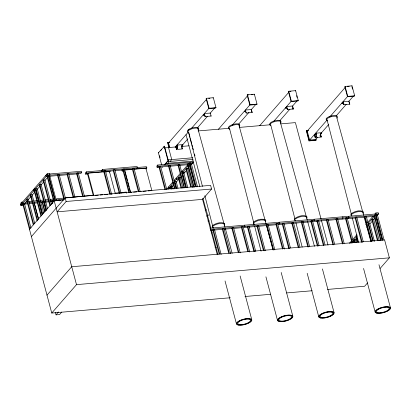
<?xml version="1.0" encoding="UTF-8"?>
<svg xmlns="http://www.w3.org/2000/svg" width="411" height="411" viewBox="0 0 411 411"><rect width="100%" height="100%" fill="white"/><g stroke="black" fill="none" stroke-linecap="round" stroke-linejoin="round"><path stroke-width="0.62" d="M176.509 149.46L176.031 146.717L176.843 145.787L176.905 145.088L182.869 144.574L182.808 145.278L181.996 146.208L182.474 148.952L176.509 149.46L175.713 146.46M176.576 148.761L177.526 148.679L177.799 145.705L176.843 145.787M315.191 137.582L314.713 134.844L315.525 133.909L315.586 133.21L321.551 132.702L321.489 133.4L320.678 134.33L321.155 137.074L315.191 137.582L314.394 134.582M315.258 136.884L316.208 136.801L316.48 133.827L315.525 133.909M321.222 136.375L320.267 136.452L320.534 133.483L321.489 133.4M212.194 226.738L212.446 225.603C215.78 223.25 220.707 221.642 224.576 223.456M224.519 225.305L224.766 224.175C220.902 222.361 215.97 223.969 212.636 226.322L212.389 227.458L213.33 227.92M253.243 223.219L253.495 222.089C256.829 219.736 261.756 218.128 265.619 219.936M265.563 221.791L265.814 220.661C261.946 218.847 257.019 220.455 253.685 222.808L253.433 223.944L254.373 224.401M294.497 219.68L294.744 218.549C298.078 216.191 303.01 214.583 306.873 216.397M306.817 218.251L307.063 217.121C303.2 215.307 298.273 216.916 294.934 219.269L294.687 220.399L295.627 220.861M350.876 214.861L351.128 213.725C354.462 211.372 359.389 209.764 363.257 211.578M363.201 213.432L363.447 212.297C359.584 210.483 354.657 212.091 351.318 214.45L351.071 215.58L352.011 216.042M166.619 189.445L168.602 186.974M168.13 189.163L168.921 188.176L171.341 187.935L170.544 188.926M22.8 202.058L21.531 202.181L20.637 203.27L20.956 204.473L27.953 203.799M20.956 204.473L21.85 203.383L27.573 202.829M22.785 204.046L23.232 203.502L24.439 203.383L30.969 227.997M46.171 210.745L43.715 201.524L42.508 201.637L42.066 202.181L44.681 212.025M43.268 202.068L43.715 201.524M53.682 201.822L53.353 200.589L52.151 200.707L51.704 201.251L52.356 203.712M56.235 200.732L56.831 200.003L63.828 199.33M57.766 200.666L58.213 200.121L59.415 200.003M55.408 312.463L56.045 314.867L58.429 311.954M61.645 312.088L59.662 314.518L56.045 314.867M22.23 202.448L47.214 173.755L49.597 173.55L49.921 174.752L49.079 175.718M20.55 204.38L20.869 205.577L47.532 174.958L49.921 174.752M24.424 203.399L23.232 203.502L22.754 204.046L51.76 313.048L230.273 297.759M34.791 223.61L28.246 199.011L27.054 199.114L26.576 199.659L33.286 224.879M38.608 219.227L32.063 194.624L30.871 194.727L30.393 195.276L37.17 220.948M42.431 214.84L35.885 190.236L34.694 190.339L34.216 190.889L40.925 216.104M43.777 213.294L37.226 188.695L36.034 188.798L35.557 189.343L42.266 214.563M47.594 208.906L41.049 184.308L39.857 184.411L39.379 184.955L46.089 210.175M51.411 204.524L44.866 179.92L43.674 180.023L43.196 180.573L49.906 205.788M48.462 175.579L55.172 200.794L56.369 200.691L49.659 175.476L47.496 175.636L47.018 176.185L53.728 201.4M40.571 184.858L41.049 184.308M24.516 203.928L27.455 200.553M28.297 199.587L31.236 196.211M32.079 195.246L34.596 192.348M37.319 189.224L40.257 185.849M41.1 184.883L43.617 181.986M44.881 180.542L47.399 177.644M65.421 198.03L59.199 174.66L58.008 174.762L57.53 175.307L63.911 199.294M74.961 197.213L68.745 173.843L67.548 173.94L67.07 174.49L73.127 197.249M84.507 196.396L78.285 173.026L77.093 173.123L76.616 173.673L82.673 196.432M49.31 174.023L81.424 171.274L81.743 172.471L80.792 173.57L78.27 173.786M101.882 170.534L86.284 171.87L85.329 172.969L85.647 174.166L87.522 174.007M85.647 174.166L86.603 173.072L104.373 171.551M31.411 236.582L65.164 197.819L210.602 185.366L211.573 189.024L202.561 199.376L57.124 211.835L66.14 201.482L211.573 189.024M104.06 171.829L87.954 173.211L87.476 173.761L93.261 195.497M102.488 169.471L101.532 170.565L101.851 171.767L102.807 170.668L137.438 167.703L137.12 166.501L102.488 169.471L102.807 170.668M111.571 194.074L105.35 170.704L104.158 170.806L103.68 171.356L109.737 194.11M106.562 172.122L107.04 171.577M109.362 172.137L110.318 171.043M121.111 193.257L114.895 169.887L113.703 169.99L113.225 170.539L119.277 193.293M130.657 192.44L124.435 169.07L123.243 169.173L122.766 169.722L128.823 192.476M121.856 169.841L122.175 171.043L123.13 169.943M140.197 191.624L133.981 168.253L132.789 168.356L132.311 168.906L138.363 191.66M133.503 168.803L133.981 168.253M136.483 168.798L137.438 167.703M161.615 164.79L158.42 152.784L164.487 146.177L168.32 160.583L164.636 164.816M160.804 150.405L161.621 149.465M163.67 147.117L164.487 146.177M168.895 147.513L167.652 142.823L167.935 142.494L169.825 142.334M206.42 98.301L206.132 98.63L208.783 108.596L215.703 108.006L215.986 107.677L213.335 97.71L206.42 98.301L209.071 108.268L208.783 108.596M145.884 169.008L146.84 167.914L146.522 166.712L137.161 167.513M206.738 99.072L168.541 142.936L169.82 147.739M213.052 98.039L213.335 97.71M191.428 164.703L192.692 163.259L192.369 162.057L157.737 165.022L156.786 166.121L157.105 167.318L158.99 167.159M157.105 167.318L158.06 166.224L192.692 163.259M175.132 147.123L188.181 132.183M191.505 128.319L209.132 108.078M203.162 114.931L203.481 115.193L204.293 114.258L205.156 116.56L211.12 116.051L210.324 113.051L204.359 113.559L205.156 116.56M46.993 295.144L71.735 266.734L384.609 239.937L389.376 257.841L380.149 268.434M166.655 189.014L160.603 166.26L159.411 166.363L158.934 166.912L164.986 189.666M176.031 146.717L176.987 146.64L177.799 145.705M164.708 164.374L168.32 160.583M181.677 145.946L187.817 138.897M197.47 127.811L207.54 116.241M210.062 113.349L214.676 108.047M167.755 164.143L168.551 163.229L168.068 161.425M170.144 161.4L171.731 159.571L168.536 147.564M176.201 188.197L170.144 165.443L168.952 165.546L168.474 166.09L174.531 188.849M185.741 187.38L179.689 164.626L178.497 164.729L178.02 165.273L184.071 188.033M51.76 313.048L76.497 284.638L389.376 257.841M247.175 95.116L247.463 94.787L254.383 94.196L257.034 104.158L256.747 104.492L249.831 105.082L247.175 95.116L248.434 95.008M195.287 186.563L189.23 163.809L188.038 163.912L187.56 164.457L193.617 187.216M218.4 129.295L247.782 95.552M172.687 182.13L168.484 186.954L168.803 188.156L171.192 187.95M173.945 180.681L180.326 173.355M181.508 171.998L187.884 164.672M168.803 188.156L173.427 182.849M174.264 181.883L180.645 174.557M181.826 173.201L188.207 165.874M189.466 164.426L190.303 163.46L189.985 162.263M173.18 189.05L172.358 185.972L171.166 186.075L170.688 186.625L171.346 189.081M177.978 188.351L176.18 181.585L174.988 181.688L174.511 182.237L175.98 187.77M182.946 188.269L179.997 177.198L178.806 177.3L178.328 177.85L181.112 188.305M187.745 187.575L183.82 172.81L182.628 172.913L182.15 173.463L185.911 187.606M192.713 187.493L187.637 168.428L186.445 168.525L185.967 169.075L190.714 186.913M197.511 186.794L191.459 164.04L190.267 164.143L189.79 164.688L195.677 186.83M171.885 186.522L172.358 185.972M183.342 173.36L183.82 172.81M172.45 186.502L173.709 185.053M176.232 182.16L179.17 178.785M179.669 178.21L181.272 176.37M183.789 173.478L186.389 170.493M187.652 169.044L188.911 167.601M189.748 166.635L190.591 165.669M254.096 94.525L254.383 94.196M232.133 125.288L250.181 104.558M244.211 111.417L244.53 111.674L245.341 110.744L246.204 113.046L252.169 112.537L251.368 109.532L245.403 110.045L246.204 113.046M238.514 124.297L249.009 112.244M251.106 109.835L256.14 104.05M288.717 91.247L288.43 91.576L291.08 101.543L298.001 100.947L298.288 100.618L295.632 90.651L288.717 91.247L291.368 101.214L291.08 101.543M259.654 125.756L288.614 92.496M295.35 90.98L295.632 90.651M273.803 121.266L291.009 101.502M285.46 107.872L285.784 108.134L286.595 107.204L287.453 109.506L293.418 108.992L292.622 105.992L286.657 106.5L287.453 109.506M279.768 120.757L289.842 109.187M292.36 106.295L296.973 100.993M205.176 210.211L206.024 209.24L207.606 215.2L206.764 216.165M221.154 254.481L214.444 229.266L213.252 229.369L212.775 229.919L219.155 253.906M315.874 138.82L316.187 139.992L315.9 140.321L308.985 140.916L306.334 130.95L306.616 130.621L308.507 130.457M345.101 86.423L344.814 86.752L347.465 96.719L354.385 96.128L354.672 95.799L352.016 85.832L345.101 86.423L347.752 96.39L347.465 96.719M345.42 87.194L307.223 131.058L309.617 140.064L315.581 139.555L317.682 137.146M230.694 253.664L223.985 228.449L222.793 228.552L222.315 229.102L228.696 253.089M351.734 86.161L352.016 85.832M240.24 252.847L233.53 227.632L232.338 227.735L231.861 228.285L238.241 252.272M309.617 140.064L326.827 120.3M330.187 116.447L347.814 96.2M308.985 140.916L309.267 140.588L316.187 139.992M343.041 102.95L341.844 103.053L342.163 103.315L342.974 102.38L343.837 104.682L349.802 104.173L349.006 101.173L343.041 101.681L343.837 104.682M314.713 134.844L315.669 134.762L316.48 133.827M320.621 133.77L328.595 124.61M336.152 115.933L346.221 104.363M348.744 101.471L353.357 96.169M249.78 252.03L243.071 226.815L241.879 226.918L241.401 227.468L247.782 251.45M255.76 251.522L249.051 226.302L247.854 226.404L247.381 226.954L253.926 251.553M265.3 250.705L258.591 225.485L257.399 225.588L256.921 226.137L263.466 250.736M274.846 249.883L268.136 224.668L266.945 224.771L266.467 225.32L273.012 249.919M284.386 249.066L277.677 223.851L276.485 223.954L276.007 224.504L282.552 249.102M278.776 222.952L279.413 222.223L375.438 213.997M278.55 224.54L279.506 223.44L279.187 222.238L209.949 228.172M377.647 215.035L279.732 223.42L278.776 224.519L282.557 224.195M290.454 247.92L283.909 223.317L282.711 223.42L282.234 223.969L288.784 248.568M299.994 247.103L293.449 222.5L292.257 222.603L291.779 223.152L298.324 247.751M309.54 246.287L302.994 221.683L301.797 221.786L301.325 222.336L307.87 246.934M302.517 222.233L302.994 221.683M319.08 245.47L312.535 220.866L311.343 220.969L310.865 221.519L317.41 246.117M312.057 221.416L312.535 220.866M325.086 244.951L318.54 220.353L317.343 220.455L316.871 221L323.416 245.603M334.626 244.134L328.081 219.536L326.889 219.638L326.411 220.183L332.956 244.786M344.171 243.317L337.626 218.719L336.429 218.822L335.957 219.366L342.502 243.97M342.06 219.099L343.015 218L342.697 216.803M345.995 218L345.497 218.549L352.063 243.148M348.04 218.585L348.996 217.491L348.677 216.289M363.278 241.683L356.733 217.08L355.541 217.183L355.063 217.732L361.608 242.331M372.823 240.867L366.273 216.263L365.081 216.366L364.603 216.916L371.148 241.514M349.391 243.333L351.785 240.584M352.628 239.618L356.954 234.65M365.811 224.524L366.653 223.558M367.491 222.598L372.952 216.325M374.632 214.393L375.89 212.949L378.279 212.744L378.598 213.946L377.339 215.39M375.818 215.446L374.627 215.549L374.149 216.099L380.694 240.697M350.845 243.235L357.272 235.852M368.23 223.312L376.209 214.146L378.598 213.946M356.645 242.49L355.823 239.413L354.631 239.515L354.154 240.065L354.811 242.526M374.472 241.334L369.725 223.497L368.533 223.599L368.056 224.149L368.544 225.993M379.271 240.641L373.542 219.114L372.351 219.217L371.873 219.762L377.437 240.676M384.074 239.942L377.365 214.727L376.173 214.83L375.695 215.374L382.24 239.978M353.583 241.992L354.061 241.442L354.385 242.675M376.887 215.277L377.365 214.727M354.071 242.064L355.037 240.954M355.751 240.132L357.138 238.544M366.838 227.453L367.675 226.487M369.777 224.077L372.715 220.697M373.558 219.731L375.238 217.804M367.568 282.881L364.634 286.251L327.526 289.431M25.98 201.75L27.254 201.626M28.529 201.503L32.341 201.138M33.615 201.015L37.432 200.645M39.975 200.398L43.792 200.034M45.061 199.91L48.878 199.541M50.152 199.417L53.332 199.109M64.142 198.066L56.513 198.801L56.831 200.003M66.053 197.881L73.045 197.208M74.319 197.085L82.585 196.283M83.859 196.16L93.4 195.24M115.023 193.149L119.473 192.723M120.747 192.6L126.47 192.045L126.788 193.247M28.847 202.705L32.664 202.335M33.933 202.217L37.113 201.909M40.293 201.601L44.111 201.231M45.38 201.107L48.56 200.804M49.834 200.681L53.651 200.311M29.227 203.676L32.407 203.368M33.676 203.245L37.493 202.875M40.674 202.566L42.58 202.387M45.128 202.14L48.94 201.77M50.214 201.647L52.12 201.462M59.117 200.789L60.391 200.666M208.649 98.414L209.903 98.306M251.578 94.736L252.837 94.633M289.688 91.468L290.947 91.36M347.331 86.536L349.216 86.377M209.071 108.268L215.986 107.677M257.034 104.158L250.114 104.754L247.463 94.787M291.368 101.214L298.288 100.618M347.752 96.39L354.672 95.799M203.481 115.193L204.437 115.111M244.53 111.674L245.485 111.592M285.784 108.134L286.734 108.052M342.163 103.315L343.118 103.233L344.022 103.973M287.135 109.244L288.09 109.162M292.144 108.812L293.418 108.992M204.837 116.298L205.793 116.221M198.087 130.95L228.619 128.335M239.433 127.41L269.965 124.795M280.78 123.87L295.406 122.617L321.094 219.14M167.652 142.823L168.906 142.72M306.334 130.95L308.219 130.785M182.808 145.278L181.852 145.36L181.585 148.33L182.535 148.248M164.328 147.924L176.211 146.907M181.965 146.414L188.998 145.813M158.42 152.784L158.759 152.753M168.125 159.879L192.836 157.762M167.133 161.657L193.16 159.427M165.546 163.486L193.489 161.091M191.896 162.92L193.817 162.756M81.743 172.471L47.111 175.44L46.792 174.238M47.419 176.427L46.16 176.535L45.837 175.338M49.305 176.268L57.494 175.564M58.752 175.456L66.936 174.757M68.827 174.593L77.011 173.894M105.324 171.469L113.816 170.74M115.075 170.632L123.264 169.933M124.379 169.835L132.707 169.121M133.734 169.034L146.84 167.914M105.252 171.731L109.393 171.377L115.337 193.715M124.482 170.082L132.691 169.378M133.95 169.27L145.915 168.248L151.859 190.591M160.254 167.051L168.438 166.347M169.697 166.239L177.881 165.541M179.145 165.433L187.955 164.677M189.219 164.57L191.737 164.354M162.258 167.195L162.592 167.164M122.175 171.043L123.423 170.935M185.053 172.029L182.664 172.235L182.345 171.033M35.921 189.558L34.73 189.661L34.411 188.459M34.863 190.771L33.671 190.874L33.353 189.677M178.831 179.175L176.442 179.381L176.124 178.179M95.162 195.446L98.311 195.174M100.207 195.014L102.729 194.799M104.62 194.634L107.769 194.367M110.924 194.095L112.182 193.987M131.684 192.317L130.426 192.425L129.301 188.197M133.575 192.153L136.729 191.886M139.884 191.613L141.143 191.505M143.033 191.346L146.188 191.074M148.078 190.915L151.233 190.642M63.772 200.034L54.206 200.851L29.464 229.266L29.941 228.716L23.232 203.502M20.869 205.577L23.257 205.377M207.606 215.2L208.886 215.092M207.868 221L209.148 220.892M210.268 229.369L279.506 223.44M210.571 230.36L213.093 230.145M214.352 230.037L222.536 229.333M223.795 229.225L231.984 228.526M233.869 228.362L242.058 227.663M247.699 227.18L243.918 227.504L244.899 226.404L244.581 225.202M248.958 227.072L257.142 226.374M258.401 226.266L267.217 225.511M268.475 225.403L276.665 224.699M283.816 224.087L292 223.384M293.259 223.276L302.075 222.521M303.333 222.413L311.517 221.714M317.189 221.231L313.408 221.555L314.364 220.455L314.045 219.253M318.448 221.123L326.632 220.419M327.891 220.311L355.284 217.964M356.543 217.856L364.727 217.157M366.617 216.998L374.801 216.294M244.987 296.501L270.582 294.307M286.575 292.935L312.17 290.747M215.04 247.581L216.304 247.479M349.484 103.911L349.802 104.173M252.169 112.537L251.306 110.23M210.802 115.789L211.12 116.051M336.645 117.13L363.684 215.441M364.023 216.679L370.825 241.411M280.266 121.954L307.3 220.26M307.639 221.498L314.441 246.23M238.842 124.877L266.051 223.8M266.559 225.66L273.192 249.77M197.794 128.391L225.002 227.319M225.341 228.552L232.143 253.284M352.042 87.332L352.51 89.095M349.078 102.38L349.35 103.402M375.89 212.949L376.209 214.146M376.173 214.83L382.882 240.045M375.983 216.063L382.364 240.05M374.627 215.549L381.172 240.147M372.351 219.217L378.079 240.743M368.533 223.599L373.116 240.82M378.983 264.73L390.45 307.824M365.081 216.366L371.791 241.581M355.541 217.183L362.25 242.398M356.404 235.277L356.727 236.479M357.996 242.079L356.686 237.157L356.209 237.707L357.354 242.012M363.56 268.465L375.186 312.175M354.631 239.515L355.448 242.593M353.737 242.5L347.167 217.902L345.975 218.005L352.54 242.603M320.359 134.068L321.155 137.074M319.994 135.435L320.267 136.452M315.669 134.762L316.208 136.801M336.429 218.822L342.98 243.42M306.616 130.621L309.267 140.588M296.598 95.671L297.066 97.433M326.889 219.638L333.598 244.853M292.555 106.69L293.1 108.735M321.423 220.378L328.009 245.131M317.343 220.455L323.894 245.054M311.343 220.969L318.052 246.184M322.435 268.933L334.066 312.648M301.797 221.786L308.507 247.001M307.176 273.284L318.808 316.999M292.257 222.603L298.967 247.818M282.711 223.42L289.421 248.634M279.413 222.223L279.732 223.42M276.485 223.954L283.03 248.557M281.186 272.472L292.812 316.187M266.945 224.771L273.654 249.986M257.399 225.588L264.109 250.802M265.922 276.829L277.553 320.539M247.854 226.404L254.563 251.619M244.555 225.207L244.874 226.404M241.879 226.918L248.424 251.517M232.338 227.735L238.883 252.333M240.137 275.992L251.768 319.701M222.793 228.552L229.338 253.155M188.711 132.388L190.026 137.336M190.355 138.574L191.675 143.526M192.004 144.759L192.497 146.619M192.826 147.857L193.319 149.712M194.47 154.043L194.968 155.897M213.252 229.369L219.798 253.972M225.038 280.96L236.505 324.053M186.013 134.674L199.844 186.651M202.972 198.405L205.937 209.543M207.581 215.734L210.874 228.11M211.367 229.965L217.953 254.717M202.407 198.801L217.167 254.275M190.267 164.143L196.319 186.897M188.038 163.912L194.259 187.282M186.445 168.525L191.356 186.979M176.987 146.64L177.526 148.679M182.628 172.913L186.553 187.673M178.497 164.729L184.549 187.483M178.806 177.3L181.59 187.755M167.935 142.494L169.342 147.77M174.988 181.688L176.787 188.454M164.148 146.203L167.986 160.614M168.952 165.546L175.009 188.3M171.166 186.075L171.988 189.147M159.555 155.759L160.038 157.557M159.411 166.363L165.463 189.117M157.737 165.022L158.06 166.224M132.789 168.356L139.005 191.726M124.8 171.289L127.374 180.953M127.693 182.16L128.977 186.99M123.243 169.173L129.465 192.543M113.703 169.99L119.92 193.36M104.158 170.806L110.379 194.177M87.954 173.211L93.898 195.554M86.284 171.87L86.603 173.072M77.093 173.123L83.31 196.499M67.548 173.94L73.769 197.316M65.164 197.819L66.14 201.482M58.008 174.762L64.553 199.361M48.688 175.533L55.398 200.748M47.214 173.755L47.532 174.958M47.496 175.636L76.497 284.638M52.151 200.707L52.803 203.168M43.674 180.023L50.383 205.238M39.857 184.411L46.566 209.625M42.508 201.637L45.128 211.48M36.034 188.798L42.744 214.013M34.694 190.339L41.403 215.554M34.077 202.453L38.495 219.058M30.871 194.727L37.581 219.942M27.054 199.114L33.764 224.329M21.531 202.181L21.85 203.383M326.92 119.236L351.205 213.663M352.325 218.015L358.556 242.243M270.695 124.682L294.821 218.488M295.941 222.834L302.172 247.062M229.446 128.222L254.209 224.514M254.686 226.374L261.077 251.224M188.397 131.736L202.459 186.404M204.853 195.723L213.16 228.028M229.852 129.249A5.769 1.993 -14.9 0 1 233.458 125.114A5.769 1.993 -14.9 0 1 239.454 126.511M228.521 127.816A5.769 1.993 -14.9 0 1 233.268 124.389A5.769 1.993 -14.9 0 1 239.603 124.656M211.336 233.006A17.149 14.277 41.5 0 1 212.045 232.215M327.49 120.891A5.769 1.993 -14.9 0 1 331.091 116.75A5.769 1.993 -14.9 0 1 337.087 118.152M326.159 119.457A5.769 1.993 -14.9 0 1 330.901 116.03A5.769 1.993 -14.9 0 1 337.241 116.298M329.226 116.93A4.973 1.716 -14.9 0 1 331.009 116.282M188.808 132.763A5.769 1.993 -14.9 0 1 192.41 128.628A5.769 1.993 -14.9 0 1 198.405 130.03M187.478 131.335A5.769 1.993 -14.9 0 1 192.22 127.908A5.769 1.993 -14.9 0 1 198.559 128.175M188.536 130.138A4.973 1.716 -14.9 0 1 190.031 129.054M270.577 125.535A5.769 1.993 -14.9 0 1 275.19 121.44A5.769 1.993 -14.9 0 1 280.703 122.971M269.775 124.276A5.769 1.993 -14.9 0 1 275.981 120.505A5.769 1.993 -14.9 0 1 280.513 122.252M279.126 321.52A7.943 2.743 -14.9 0 0 292.339 317.749A7.943 2.743 -14.9 0 0 284.088 315.823A7.943 2.743 -14.9 0 0 279.126 321.52M279.495 321.325A7.455 2.574 -14.9 0 0 291.902 317.785A7.455 2.574 -14.9 0 0 284.155 315.977A7.455 2.574 -14.9 0 0 279.495 321.325M280.122 320.996A6.633 2.291 -14.9 0 0 291.158 317.852A6.633 2.291 -14.9 0 0 284.268 316.239A6.633 2.291 -14.9 0 0 280.122 320.996M376.759 313.156A7.943 2.743 -14.9 0 0 389.977 309.391A7.943 2.743 -14.9 0 0 381.721 307.459A7.943 2.743 -14.9 0 0 376.759 313.156M377.134 312.961A7.455 2.574 -14.9 0 0 389.536 309.426A7.455 2.574 -14.9 0 0 381.788 307.613A7.455 2.574 -14.9 0 0 377.134 312.961M377.76 312.637A6.633 2.291 -14.9 0 0 388.796 309.488A6.633 2.291 -14.9 0 0 381.901 307.88A6.633 2.291 -14.9 0 0 377.76 312.637M238.077 325.034A7.943 2.743 -14.9 0 0 251.296 321.263A7.943 2.743 -14.9 0 0 243.04 319.337A7.943 2.743 -14.9 0 0 238.077 325.034M238.452 324.839A7.455 2.574 -14.9 0 0 250.854 321.304A7.455 2.574 -14.9 0 0 243.107 319.491A7.455 2.574 -14.9 0 0 238.452 324.839M239.079 324.515A6.633 2.291 -14.9 0 0 250.114 321.366A6.633 2.291 -14.9 0 0 243.22 319.753A6.633 2.291 -14.9 0 0 239.079 324.515M320.375 317.98A7.943 2.743 -14.9 0 0 333.593 314.21A7.943 2.743 -14.9 0 0 325.337 312.278A7.943 2.743 -14.9 0 0 320.375 317.98M320.75 317.785A7.455 2.574 -14.9 0 0 333.151 314.245A7.455 2.574 -14.9 0 0 325.404 312.437A7.455 2.574 -14.9 0 0 320.75 317.785M321.376 317.456A6.633 2.291 -14.9 0 0 332.412 314.312A6.633 2.291 -14.9 0 0 325.517 312.699A6.633 2.291 -14.9 0 0 321.376 317.456"/></g></svg>
